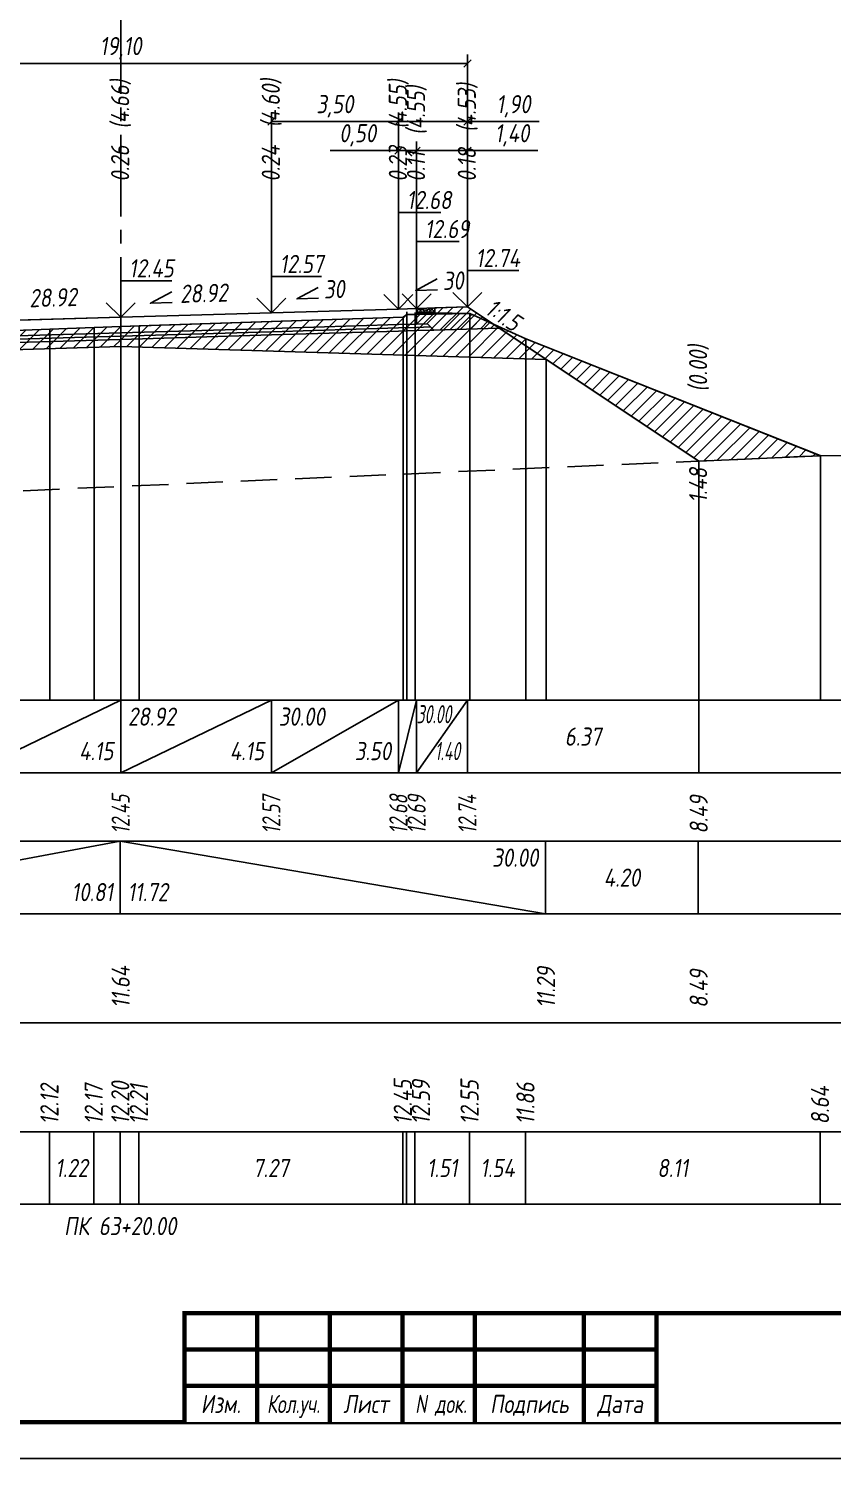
# Model space of a CAD drawing. Extents: x -717 to 1451, y -133302 to 233.
# Drawn here: x 178.5 to 289.2, y -99532.4 to -99335.5 of the extents above; entities that cross this region are included whole.
import ezdxf
from ezdxf.enums import TextEntityAlignment as Align

# ---------------------------------------------------------------- set-up
doc = ezdxf.new("R2010")
doc.units = 0
doc.linetypes.add('осевая2', pattern=[1.125, 0.75, -0.125, 0.125, -0.125])
doc.linetypes.add('штриховая', pattern=[0.75, 0.5, -0.25])
for name, color, linetype in [('Зарамочное оформление', 7, 'Continuous'), ('Интерполированный поперечник', 2, 'Continuous'), ('Код_510', 7, 'Continuous'), ('Код_514', 1, 'Continuous'), ('Код_516', 1, 'Continuous'), ('Контур_0', 7, 'Continuous'), ('Контур_2521', 7, 'Continuous'), ('Контур_2564', 7, 'Continuous'), ('Контур_2660', 7, 'Continuous'), ('Контур_2665', 7, 'Continuous'), ('Контур_400', 7, 'Continuous'), ('Контур_508', 7, 'Continuous'), ('Контур_512', 7, 'Continuous'), ('Контур_513', 7, 'Continuous'), ('Контур_818', 7, 'Continuous'), ('Красный поперечник', 1, 'Continuous'), ('Объём_2501', 7, 'Continuous'), ('Объём_2564', 7, 'Continuous'), ('Объём_2650', 7, 'Continuous'), ('Объём_2660', 7, 'Continuous'), ('Объём_2661', 7, 'Continuous'), ('Объём_2665', 7, 'Continuous'), ('Объём_2666', 7, 'Continuous'), ('Объём_2667', 7, 'Continuous'), ('Объём_2668', 7, 'Continuous'), ('Объём_2669', 7, 'Continuous'), ('Объём_2675', 7, 'Continuous'), ('Ось', 1, 'осевая2'), ('Откосы', 7, 'Continuous'), ('Отметки покрытия', 7, 'Continuous'), ('Подписи поперечников', 7, 'Continuous'), ('Рабочие отметки', 7, 'Continuous'), ('Рабочие отметки доп.', 7, 'Continuous'), ('Таблица', 7, 'Continuous'), ('Уклоны проезжей части', 7, 'Continuous'), ('Черный поперечник', 3, 'Continuous')]:
    doc.layers.add(name, color=color, linetype=linetype)
for name, color, linetype, true_color in [('Контур_2540', 2, 'Continuous', 0xffff00), ('Контур_2560', 2, 'Continuous', 0xffff00), ('Контур_2561', 7, 'Continuous', 0xff8040), ('Контур_2562', 3, 'Continuous', 0x00ff00), ('Контур_2563', 7, 'Continuous', 0xff8000), ('Контур_2570', 7, 'Continuous', 0x80ff00), ('Контур_2736', 4, 'Continuous', 0x00ffff), ('Контур_2737', 4, 'Continuous', 0x00ffff), ('Контур_2738', 4, 'Continuous', 0x00ffff), ('Контур_2739', 4, 'Continuous', 0x00ffff), ('Контур_2741', 4, 'Continuous', 0x00ffff), ('Контур_2742', 4, 'Continuous', 0x00ffff), ('Контур_2743', 4, 'Continuous', 0x00ffff), ('Контур_2744', 7, 'Continuous', 0xa4ffff), ('Контур_2745', 7, 'Continuous', 0xa4ffff), ('Контур_2747', 4, 'Continuous', 0x00ffff), ('Контур_2748', 4, 'Continuous', 0x00ffff), ('Контур_2749', 4, 'Continuous', 0x00ffff), ('Контур_2750', 4, 'Continuous', 0x00ffff), ('Контур_2751', 4, 'Continuous', 0x00ffff), ('Контур_2752', 4, 'Continuous', 0x00ffff), ('Контур_402', 7, 'Continuous', 0xff6464), ('Контур_703', 4, 'Continuous', 0x00ffff), ('Контур_705', 4, 'Continuous', 0x00ffff), ('Контур_707', 4, 'Continuous', 0x00ffff), ('Контур_720', 131, 'Continuous', 0xaaffff), ('Объём_2500', 7, 'Continuous', 0xc0c0c0), ('Объём_2520', 7, 'Continuous', 0x80ffff), ('Объём_2540', 2, 'Continuous', 0xffff00), ('Объём_2560', 2, 'Continuous', 0xffff00), ('Объём_2561', 7, 'Continuous', 0xff8040), ('Объём_2562', 3, 'Continuous', 0x00ff00), ('Объём_2563', 7, 'Continuous', 0xff8000), ('Объём_2580', 3, 'Continuous', 0x00ff00), ('Объём_2600', 7, 'Continuous', 0x808000)]:
    doc.layers.add(name, color=color, linetype=linetype, true_color=true_color)
doc.styles.get("Standard").update_dxf_attribs({"font": 'txt', "height": 2.5})
doc.styles.add('М', font='romand.shx', dxfattribs={"width": 0.8, "oblique": 10, "height": 2.5})
doc.dimstyles.new('ISO-25', dxfattribs={"dimtxt": 2.5, "dimasz": 2.5, "dimexe": 1.25, "dimexo": 0.625, "dimtad": 1, "dimtxsty": 'Standard', "dimcen": 2.5, "dimadec": 0, "dimazin": 0, "dimtfac": 1, "dimtmove": 0, "dimatfit": 3, "dimfxl": 1, "dimarcsym": 0})

# ---------------------------------------------------------------- blocks, each defined once
blk = doc.blocks.new('_Oblique')
at = {"color": 0, "linetype": 'ByBlock', "lineweight": -2}
blk.add_line((-0.5, -0.5), (0.5, 0.5), dxfattribs=at)
blk = doc.blocks.new('*D1986')
at = {"color": 0, "lineweight": -2, "transparency": 16777216}
for p, q in [((231.91, -99373.47), (231.91, -99351.04)), ((231.91, -99352.29), (238.91, -99352.29)), ((238.91, -99373.26), (238.91, -99351.04)), ((238.91, -99352.29), (248.61, -99352.29))]:
    blk.add_line(p, q, dxfattribs=at)
at = {"layer": 'Defpoints', "color": 0, "transparency": 16777216}
for p in [(238.91, -99352.29), (231.91, -99374.09), (238.91, -99373.88)]:
    blk.add_point(p, dxfattribs=at)
at = {"color": 0, "lineweight": -2, "transparency": 16777216, "rotation": 180}
blk.add_blockref('_Oblique', (231.91, -99352.29), dxfattribs=at)
at = {"color": 0, "lineweight": -2, "transparency": 16777216}
blk.add_blockref('_Oblique', (238.91, -99352.29), dxfattribs=at)
at = {"color": 0, "transparency": 16777216, "insert": (245.07, -99350.18), "char_height": 2.5, "width": 8.75, "attachment_point": 5, "style": 'М'}
blk.add_mtext('1,40', dxfattribs=at)
blk = doc.blocks.new('*D1988')
at = {"color": 0, "lineweight": -2, "transparency": 16777216}
for p, q in [((229.41, -99352.29), (220.03, -99352.29)), ((229.41, -99373.54), (229.41, -99351.04)), ((231.91, -99352.29), (229.41, -99352.29)), ((231.91, -99373.47), (231.91, -99351.04))]:
    blk.add_line(p, q, dxfattribs=at)
at = {"layer": 'Defpoints', "color": 0, "transparency": 16777216}
for p in [(231.91, -99352.29), (231.91, -99374.09), (229.41, -99374.17)]:
    blk.add_point(p, dxfattribs=at)
at = {"color": 0, "lineweight": -2, "transparency": 16777216, "rotation": 180}
blk.add_blockref('_Oblique', (229.41, -99352.29), dxfattribs=at)
at = {"color": 0, "lineweight": -2, "transparency": 16777216}
blk.add_blockref('_Oblique', (231.91, -99352.29), dxfattribs=at)
at = {"color": 0, "transparency": 16777216, "insert": (223.8, -99350.18), "char_height": 2.5, "width": 9.1667, "attachment_point": 5, "style": 'М'}
blk.add_mtext('0,50', dxfattribs=at)
blk = doc.blocks.new('*D1990')
at = {"color": 0, "lineweight": -2, "transparency": 16777216}
for p, q in [((211.91, -99374.07), (211.91, -99347.04)), ((229.41, -99348.29), (211.91, -99348.29)), ((229.41, -99373.54), (229.41, -99347.04))]:
    blk.add_line(p, q, dxfattribs=at)
at = {"layer": 'Defpoints', "color": 0, "transparency": 16777216}
for p in [(211.91, -99348.29), (211.91, -99374.69), (229.41, -99374.17)]:
    blk.add_point(p, dxfattribs=at)
at = {"color": 0, "lineweight": -2, "transparency": 16777216, "rotation": 180}
blk.add_blockref('_Oblique', (211.91, -99348.29), dxfattribs=at)
at = {"color": 0, "lineweight": -2, "transparency": 16777216}
blk.add_blockref('_Oblique', (229.41, -99348.29), dxfattribs=at)
at = {"color": 0, "transparency": 16777216, "insert": (220.66, -99346.18), "char_height": 2.5, "width": 9.5833, "attachment_point": 5, "style": 'М'}
blk.add_mtext('3,50', dxfattribs=at)
blk = doc.blocks.new('*D1991')
at = {"color": 0, "lineweight": -2, "transparency": 16777216}
for p, q in [((229.41, -99373.54), (229.41, -99347.04)), ((229.41, -99348.29), (238.91, -99348.29)), ((238.91, -99373.26), (238.91, -99347.04)), ((238.91, -99348.29), (248.8, -99348.29))]:
    blk.add_line(p, q, dxfattribs=at)
at = {"layer": 'Defpoints', "color": 0, "transparency": 16777216}
for p in [(229.41, -99348.29), (238.91, -99373.88), (229.41, -99374.17)]:
    blk.add_point(p, dxfattribs=at)
at = {"color": 0, "lineweight": -2, "transparency": 16777216, "rotation": 180}
blk.add_blockref('_Oblique', (229.41, -99348.29), dxfattribs=at)
at = {"color": 0, "lineweight": -2, "transparency": 16777216}
blk.add_blockref('_Oblique', (238.91, -99348.29), dxfattribs=at)
at = {"color": 0, "transparency": 16777216, "insert": (245.26, -99346.18), "char_height": 2.5, "width": 8.75, "attachment_point": 5, "style": 'М'}
blk.add_mtext('1,90', dxfattribs=at)
blk = doc.blocks.new('*D1993')
at = {"color": 0, "lineweight": -2, "transparency": 16777216}
for p, q in [((143.41, -99376.15), (143.41, -99339.04)), ((143.41, -99340.29), (238.91, -99340.29)), ((238.91, -99373.26), (238.91, -99339.04))]:
    blk.add_line(p, q, dxfattribs=at)
at = {"layer": 'Defpoints', "color": 0, "transparency": 16777216}
for p in [(238.91, -99340.29), (238.91, -99373.88), (143.41, -99376.77)]:
    blk.add_point(p, dxfattribs=at)
at = {"color": 0, "lineweight": -2, "transparency": 16777216, "rotation": 180}
blk.add_blockref('_Oblique', (143.41, -99340.29), dxfattribs=at)
at = {"color": 0, "lineweight": -2, "transparency": 16777216}
blk.add_blockref('_Oblique', (238.91, -99340.29), dxfattribs=at)
at = {"color": 0, "transparency": 16777216, "insert": (191.16, -99338.18), "char_height": 2.5, "width": 10.4167, "attachment_point": 5, "style": 'М'}
blk.add_mtext('19,10', dxfattribs=at)
blk = doc.blocks.new('Штамп')
at = {"linetype": 'Continuous'}
blk.add_wipeout([(199.95, -411.25), (384.95, -411.25), (384.95, -426.25), (199.95, -426.25)], dxfattribs=at).dxf.layer = 'Зарамочное оформление'
at = {"layer": 'Зарамочное оформление', "linetype": 'Continuous', "lineweight": -3, "const_width": 0.6, "flags": 128}
for points in [[(199.95, -426.25), (199.95, -411.25), (384.95, -411.25)], [(209.95, -411.25), (209.95, -426.25)], [(219.95, -411.25), (219.95, -426.25)], [(229.95, -411.25), (229.95, -426.25)], [(239.95, -411.25), (239.95, -426.25)], [(254.95, -411.25), (254.95, -426.25)], [(264.95, -411.25), (264.95, -426.25)], [(374.95, -411.25), (374.95, -426.25)], [(199.95, -416.25), (264.95, -416.25)], [(374.95, -418.25), (384.95, -418.25)], [(199.95, -421.25), (264.95, -421.25)]]:
    blk.add_lwpolyline(points, dxfattribs=at)
at = {"linetype": 'Continuous', "insert": (319.95, -419.17), "char_height": 5, "width": 110, "attachment_point": 5, "style": 'М'}
blk.add_mtext('{\\Q10;\\W0.8;43/23-Р-ЗП2-1}', dxfattribs=at)
at = {"layer": 'Зарамочное оформление', "linetype": 'Continuous', "style": 'М', "oblique": 10}
for s, width, p in [('Лист', 0.8, (379.95, -414.66)), ('Изм.', 0.8, (204.95, -423.75)), ('Кол.уч.', 0.7, (214.95, -423.75)), ('Лист', 0.8, (224.95, -423.75)), ('N док.', 0.7, (235.28, -423.75)), ('Подпись', 0.8, (247.45, -423.75)), ('Дата', 0.8, (259.95, -423.75))]:
    blk.add_text(s, height=2.5, dxfattribs=dict(at, width=width)).set_placement(p, align=Align.MIDDLE_CENTER)
blk = doc.blocks.new('шифр')
blk.add_blockref('Штамп', (0, -99161))

msp = doc.modelspace()

# ---------------------------------------------------------------- hatches: boundary and pattern name
h = msp.add_hatch()
h.set_pattern_fill('ANSI37', color=256, scale=0.1)
h.set_pattern_definition([(45, (230.65967, -99374.35666), (-0.224506, 0.224506), []), (135, (230.65967, -99374.35666), (-0.224506, -0.224506), [])])
h.paths.add_polyline_path([(231.91, -99374.032), (231.91, -99374.785), (234.415, -99374.785), (234.41, -99373.957), (233.152, -99374.282)])
at = {"layer": 'Объём_2563'}
h = msp.add_hatch(dxfattribs=at)
h.set_pattern_fill('ANSI31', color=256, scale=0.3)
h.paths.add_polyline_path([(233.41, -99376.137), (234.283, -99377.01), (243.288, -99376.74), (238.91, -99373.822), (234.41, -99373.957), (234.415, -99374.785), (231.91, -99374.785), (231.91, -99376.182)])
at = {"layer": 'Объём_2600'}
h = msp.add_hatch(dxfattribs=at)
h.set_pattern_fill('ANSI31', color=6, scale=0.4)
h.paths.add_polyline_path([(249.736, -99381.039), (191.16, -99379.282), (191.16, -99376.523), (230.062, -99375.235), (230.562, -99374.86), (231.915, -99374.86), (231.913, -99374.569), (239.259, -99374.724), (246.959, -99378.224), (287.485, -99394.3), (287.485, -99394.322), (270.76, -99395.055)])
h = msp.add_hatch(dxfattribs=at)
h.set_pattern_fill('ANSI31', color=6, scale=0.4)
h.paths.add_polyline_path([(129.844, -99384.771), (138.428, -99378.376), (138.428, -99377.626), (139.103, -99377.636), (144.46, -99377.499), (144.96, -99378.249), (181.402, -99376.879), (187.5, -99376.639), (191.16, -99376.523), (191.16, -99379.282), (137.123, -99380.903), (105, -99402.318), (103.957, -99402.364)])

# ---------------------------------------------------------------- linework, layer by layer
at = {"flags": 128}
msp.add_lwpolyline([(-30.054, -99532.421), (389.946, -99532.421), (389.946, -99235.421), (-30.054, -99235.421)], close=True, dxfattribs=at)
at = {"const_width": 0.6, "flags": 128}
msp.add_lwpolyline([(-10.054, -99527.421), (384.946, -99527.421), (384.946, -99240.421), (-10.054, -99240.421)], close=True, dxfattribs=at)
msp.add_lwpolyline([(231.91, -99374.032), (231.91, -99374.785), (234.415, -99374.785), (234.41, -99373.957), (233.152, -99374.282), (231.91, -99374.032)])
at = {"layer": 'Код_510'}
for p, q in [((181.347, -99497.421), (181.347, -99487.421)), ((187.446, -99497.421), (187.446, -99487.421)), ((191.105, -99497.421), (191.105, -99487.421)), ((193.661, -99497.421), (193.661, -99487.421)), ((230.007, -99497.421), (230.007, -99487.421)), ((230.507, -99497.421), (230.507, -99487.421)), ((231.67, -99497.421), (231.67, -99487.421)), ((239.205, -99497.421), (239.205, -99487.421)), ((246.905, -99497.421), (246.905, -99487.421)), ((287.47, -99497.421), (287.47, -99487.421))]:
    msp.add_line(p, q, dxfattribs=at)
at = {"layer": 'Код_514'}
for p, q in [((170.41, -99438), (191.16, -99428)), ((191.16, -99438), (191.16, -99428)), ((191.16, -99438), (211.91, -99428)), ((211.91, -99438), (211.91, -99428)), ((211.91, -99438), (229.41, -99428)), ((229.41, -99438), (229.41, -99428)), ((229.41, -99438), (231.91, -99428)), ((231.91, -99438), (231.91, -99428)), ((231.91, -99438), (238.91, -99428)), ((238.91, -99438), (238.91, -99428)), ((270.76, -99438), (270.76, -99428))]:
    msp.add_line(p, q, dxfattribs=at)
at = {"layer": 'Код_516'}
for p, q in [((137.069, -99457.421), (191.105, -99447.421)), ((191.105, -99457.421), (191.105, -99447.421)), ((191.105, -99447.421), (249.681, -99457.421)), ((249.681, -99457.421), (249.681, -99447.421)), ((270.705, -99457.421), (270.705, -99447.421))]:
    msp.add_line(p, q, dxfattribs=at)
at = {"layer": 'Контур_0', "flags": 128}
for points in [[(191.16, -99375.232), (211.91, -99374.632), (229.41, -99374.107), (229.41, -99374.107), (229.41, -99374.107), (229.41, -99374.107), (229.41, -99374.107), (229.41, -99374.107), (231.91, -99374.032), (231.91, -99376.182), (229.41, -99376.257), (229.41, -99376.257), (229.41, -99376.257), (229.41, -99376.257), (229.41, -99376.257), (229.41, -99376.257), (211.91, -99376.782), (191.16, -99377.382), (191.16, -99375.232)], [(238.91, -99373.822), (238.91, -99373.822)], [(238.91, -99373.822), (270.76, -99395.055), (270.76, -99395.055), (270.76, -99395.055), (270.76, -99395.055), (270.76, -99395.055), (270.76, -99395.055), (270.76, -99395.055), (270.76, -99395.055), (270.76, -99395.055), (270.76, -99395.055), (270.76, -99395.055), (270.76, -99395.055), (270.76, -99395.055), (270.76, -99395.055), (270.76, -99395.055)], [(238.91, -99373.822), (270.76, -99395.055), (270.76, -99395.055), (270.76, -99395.055), (270.76, -99395.055), (270.76, -99395.055), (270.76, -99395.055), (270.76, -99395.055), (270.76, -99395.055), (270.76, -99395.055), (270.76, -99395.055), (270.76, -99395.055), (270.76, -99395.055), (270.76, -99395.055), (270.76, -99395.055), (270.76, -99395.055), (270.76, -99395.055), (270.76, -99395.055), (270.76, -99395.055), (270.76, -99395.055), (270.76, -99395.055), (270.76, -99395.055), (270.76, -99395.055), (270.76, -99395.055), (270.76, -99395.055), (270.76, -99395.055), (270.76, -99395.055), (270.76, -99395.055), (270.76, -99395.055), (270.76, -99395.055)], [(191.16, -99375.232), (170.41, -99375.832), (152.91, -99376.357), (152.91, -99376.357), (152.91, -99376.357), (152.91, -99376.357), (152.91, -99376.357), (150.41, -99376.432), (150.41, -99378.582), (152.91, -99378.507), (152.91, -99378.507), (152.91, -99378.507), (152.91, -99378.507), (152.91, -99378.507), (152.91, -99378.507), (170.41, -99377.982), (191.16, -99377.382), (191.16, -99375.232)], [(191.16, -99377.382), (170.41, -99377.982), (152.91, -99378.507), (152.91, -99378.507), (152.91, -99378.507), (152.91, -99378.507), (152.91, -99378.507), (152.91, -99378.507), (150.41, -99378.582), (148.91, -99378.627), (147.982, -99379.554), (150.41, -99379.482), (152.91, -99379.407), (152.91, -99379.407), (152.91, -99379.407), (152.91, -99379.407), (152.91, -99379.407), (152.91, -99379.407), (170.41, -99378.882), (191.16, -99378.282), (191.16, -99377.382)], [(191.16, -99377.382), (211.91, -99376.782), (229.41, -99376.257), (229.41, -99376.257), (229.41, -99376.257), (229.41, -99376.257), (229.41, -99376.257), (229.41, -99376.257), (231.91, -99376.182), (233.41, -99376.137), (234.283, -99377.01), (231.91, -99377.082), (229.41, -99377.157), (229.41, -99377.157), (229.41, -99377.157), (229.41, -99377.157), (229.41, -99377.157), (229.41, -99377.157), (211.91, -99377.682), (191.16, -99378.282), (191.16, -99377.382)], [(231.91, -99376.182), (233.41, -99376.137), (234.283, -99377.01), (243.288, -99376.74)]]:
    msp.add_lwpolyline(points, dxfattribs=at)
at = {"layer": 'Контур_2521', "color": 250, "flags": 128}
for points in [[(191.16, -99377.832), (170.41, -99378.432), (152.91, -99378.957), (152.91, -99378.957), (152.91, -99378.957), (152.91, -99378.957), (152.91, -99378.957), (152.91, -99378.957), (150.41, -99379.032), (148.446, -99379.091)], [(191.16, -99377.832), (211.91, -99377.232), (229.41, -99376.707), (229.41, -99376.707), (229.41, -99376.707), (229.41, -99376.707), (229.41, -99376.707), (229.41, -99376.707), (231.91, -99376.632), (233.847, -99376.574)]]:
    msp.add_lwpolyline(points, dxfattribs=at)
at = {"layer": 'Контур_2540', "flags": 128}
for points in [[(191.16, -99379.282), (249.736, -99381.039), (243.288, -99376.74), (234.283, -99377.01), (231.91, -99377.082), (229.41, -99377.157), (211.91, -99377.682), (191.16, -99378.282), (191.16, -99379.282)], [(170.41, -99378.882), (152.91, -99379.407), (150.41, -99379.482), (147.982, -99379.554), (138.729, -99379.832), (137.123, -99380.903), (191.16, -99379.282), (191.16, -99378.282), (170.41, -99378.882)]]:
    msp.add_lwpolyline(points, dxfattribs=at)
at = {"layer": 'Контур_2560', "flags": 128}
msp.add_lwpolyline([(231.91, -99374.032), (238.91, -99373.822), (238.91, -99373.822), (238.91, -99373.822)], dxfattribs=at)
at = {"layer": 'Контур_2561', "flags": 128}
msp.add_lwpolyline([(231.91, -99374.032), (231.91, -99374.032), (238.91, -99373.822), (238.91, -99373.822), (231.91, -99374.032)], dxfattribs=at)
at = {"layer": 'Контур_2562', "flags": 128}
msp.add_lwpolyline([(238.91, -99373.822), (238.91, -99373.822), (238.91, -99373.822), (238.91, -99373.822), (238.91, -99373.822)], dxfattribs=at)
at = {"layer": 'Контур_2563', "flags": 128}
msp.add_lwpolyline([(233.41, -99376.137), (234.283, -99377.01), (243.288, -99376.74), (238.91, -99373.822), (231.91, -99374.032), (231.91, -99376.182), (233.41, -99376.137)], dxfattribs=at)
at = {"layer": 'Контур_2564', "flags": 128}
msp.add_lwpolyline([(231.91, -99374.032), (238.91, -99373.822)], dxfattribs=at)
at = {"layer": 'Контур_2570', "flags": 128}
msp.add_lwpolyline([(80, -99408.75), (85.397, -99405.076), (98.669, -99403.37), (102.797, -99403.152), (102.797, -99403.152), (129.844, -99384.771), (138.428, -99378.376), (138.428, -99377.626), (139.103, -99377.636), (144.46, -99377.499), (144.96, -99378.249), (181.402, -99376.879), (187.5, -99376.639), (191.16, -99376.523), (193.715, -99376.442), (230.062, -99375.235), (230.562, -99374.86), (231.915, -99374.86), (239.259, -99374.724), (246.959, -99378.224), (287.524, -99394.316), (295.76, -99394.296)], dxfattribs=at)
at = {"layer": 'Контур_2660', "flags": 128}
for points in [[(137.123, -99380.903), (191.16, -99379.282)], [(191.16, -99379.282), (249.736, -99381.039)]]:
    msp.add_lwpolyline(points, dxfattribs=at)
at = {"layer": 'Контур_2665', "flags": 128}
msp.add_lwpolyline([(238.91, -99373.822), (238.91, -99373.822)], dxfattribs=at)
at = {"layer": 'Контур_2736', "flags": 128}
msp.add_lwpolyline([(238.91, -99373.822), (270.76, -99395.055)], dxfattribs=at)
at = {"layer": 'Контур_2737', "flags": 128}
msp.add_lwpolyline([(270.76, -99395.055), (270.76, -99395.055)], dxfattribs=at)
at = {"layer": 'Контур_2738', "flags": 128}
msp.add_lwpolyline([(270.76, -99395.055), (270.76, -99395.055)], dxfattribs=at)
at = {"layer": 'Контур_2739', "flags": 128}
msp.add_lwpolyline([(270.76, -99395.055), (270.76, -99395.055)], dxfattribs=at)
at = {"layer": 'Контур_2741', "flags": 128}
msp.add_lwpolyline([(270.76, -99395.055), (270.76, -99395.055)], dxfattribs=at)
at = {"layer": 'Контур_2742', "flags": 128}
msp.add_lwpolyline([(270.76, -99395.055), (270.76, -99395.055)], dxfattribs=at)
at = {"layer": 'Контур_2743', "flags": 128}
msp.add_lwpolyline([(270.76, -99395.055), (270.76, -99395.055)], dxfattribs=at)
at = {"layer": 'Контур_2744', "flags": 128}
msp.add_lwpolyline([(270.76, -99395.055), (270.76, -99395.055)], dxfattribs=at)
msp.add_lwpolyline([(270.76, -99395.055), (270.76, -99395.055)], dxfattribs=at)
msp.add_lwpolyline([(270.76, -99395.055), (270.76, -99395.055)], dxfattribs=at)
msp.add_lwpolyline([(270.76, -99395.055), (270.76, -99395.055)], dxfattribs=at)
msp.add_lwpolyline([(270.76, -99395.055), (270.76, -99395.055)], dxfattribs=at)
msp.add_lwpolyline([(270.76, -99395.055), (270.76, -99395.055)], dxfattribs=at)
at = {"layer": 'Контур_2745', "flags": 128}
msp.add_lwpolyline([(270.76, -99395.055), (270.76, -99395.055)], dxfattribs=at)
msp.add_lwpolyline([(270.76, -99395.055), (270.76, -99395.055)], dxfattribs=at)
msp.add_lwpolyline([(270.76, -99395.055), (270.76, -99395.055)], dxfattribs=at)
msp.add_lwpolyline([(270.76, -99395.055), (270.76, -99395.055)], dxfattribs=at)
msp.add_lwpolyline([(270.76, -99395.055), (270.76, -99395.055)], dxfattribs=at)
msp.add_lwpolyline([(270.76, -99395.055), (270.76, -99395.055)], dxfattribs=at)
at = {"layer": 'Контур_2747', "flags": 128}
msp.add_lwpolyline([(270.76, -99395.055), (270.76, -99395.055)], dxfattribs=at)
at = {"layer": 'Контур_2748', "flags": 128}
msp.add_lwpolyline([(270.76, -99395.055), (270.76, -99395.055)], dxfattribs=at)
at = {"layer": 'Контур_2749', "flags": 128}
msp.add_lwpolyline([(270.76, -99395.055), (270.76, -99395.055)], dxfattribs=at)
at = {"layer": 'Контур_2750', "flags": 128}
msp.add_lwpolyline([(270.76, -99395.055), (270.76, -99395.055)], dxfattribs=at)
at = {"layer": 'Контур_2751', "flags": 128}
msp.add_lwpolyline([(270.76, -99395.055), (270.76, -99395.055)], dxfattribs=at)
at = {"layer": 'Контур_2752', "flags": 128}
msp.add_lwpolyline([(270.76, -99395.055), (270.76, -99395.055)], dxfattribs=at)
at = {"layer": 'Контур_400', "flags": 128}
for points in [[(191.16, -99375.232), (211.91, -99374.632), (229.41, -99374.107), (229.41, -99374.107), (229.41, -99374.107), (229.41, -99374.107), (229.41, -99374.107), (229.41, -99374.107), (231.91, -99374.032)], [(150.41, -99376.432), (152.91, -99376.357), (152.91, -99376.357), (152.91, -99376.357), (152.91, -99376.357), (152.91, -99376.357), (152.91, -99376.357), (170.41, -99375.832), (191.16, -99375.232)]]:
    msp.add_lwpolyline(points, dxfattribs=at)
at = {"layer": 'Контур_402', "flags": 128}
msp.add_lwpolyline([(137.123, -99380.903), (191.16, -99379.282), (249.736, -99381.039)], dxfattribs=at)
at = {"layer": 'Контур_508', "flags": 128}
msp.add_lwpolyline([(105, -99402.318), (137.123, -99380.903), (191.16, -99379.282), (249.736, -99381.039), (270.76, -99395.055)], dxfattribs=at)
at = {"layer": 'Контур_512', "flags": 128}
msp.add_lwpolyline([(105, -99402.318), (137.123, -99380.903), (191.16, -99379.282), (249.736, -99381.039), (270.76, -99395.055)], dxfattribs=at)
at = {"layer": 'Контур_513', "flags": 128}
msp.add_lwpolyline([(105, -99402.318), (137.123, -99380.903), (191.16, -99379.282), (249.736, -99381.039), (270.76, -99395.055)], dxfattribs=at)
at = {"layer": 'Контур_703', "flags": 128}
for points in [[(238.91, -99373.822), (270.76, -99395.055)], [(270.76, -99395.055), (270.76, -99395.055)]]:
    msp.add_lwpolyline(points, dxfattribs=at)
at = {"layer": 'Контур_705', "flags": 128}
msp.add_lwpolyline([(270.76, -99395.055), (270.76, -99395.055)], dxfattribs=at)
at = {"layer": 'Контур_707', "flags": 128}
msp.add_lwpolyline([(270.76, -99395.055), (270.76, -99395.055)], dxfattribs=at)
at = {"layer": 'Контур_720', "flags": 128}
msp.add_lwpolyline([(270.76, -99395.055), (270.76, -99395.055)], dxfattribs=at)
at = {"layer": 'Контур_818', "flags": 128}
msp.add_lwpolyline([(105, -99401.655), (129.844, -99384.771), (138.428, -99378.376), (138.428, -99377.626), (139.103, -99377.636), (144.46, -99377.499), (144.96, -99378.249), (181.402, -99376.879), (187.5, -99376.639), (191.16, -99376.523), (193.715, -99376.442), (230.062, -99375.235), (230.562, -99374.86), (231.915, -99374.86), (239.259, -99374.724), (246.959, -99378.224), (270.76, -99387.665)], dxfattribs=at)
at = {"layer": 'Красный поперечник'}
for p, q in [((211.91, -99374.632), (229.41, -99374.107)), ((229.41, -99374.107), (231.91, -99374.032)), ((231.91, -99374.032), (238.91, -99373.822)), ((238.91, -99373.822), (270.76, -99395.055)), ((170.41, -99375.832), (191.16, -99375.232)), ((191.16, -99375.232), (211.91, -99374.632)), ((191.16, -99379.282), (191.16, -99428)), ((249.736, -99381.039), (249.736, -99428)), ((270.76, -99395.055), (270.76, -99428))]:
    msp.add_line(p, q, dxfattribs=at)
at = {"layer": 'Объём_2500', "flags": 128}
for points in [[(191.16, -99375.232), (211.91, -99374.632), (229.41, -99374.107), (229.41, -99374.107), (229.41, -99374.107), (229.41, -99374.107), (229.41, -99374.107), (229.41, -99374.107), (231.91, -99374.032), (231.91, -99376.182), (229.41, -99376.257), (229.41, -99376.257), (229.41, -99376.257), (229.41, -99376.257), (229.41, -99376.257), (229.41, -99376.257), (211.91, -99376.782), (191.16, -99377.382), (191.16, -99375.232)], [(191.16, -99375.232), (170.41, -99375.832), (152.91, -99376.357), (152.91, -99376.357), (152.91, -99376.357), (152.91, -99376.357), (152.91, -99376.357), (150.41, -99376.432), (150.41, -99378.582), (152.91, -99378.507), (152.91, -99378.507), (152.91, -99378.507), (152.91, -99378.507), (152.91, -99378.507), (152.91, -99378.507), (170.41, -99377.982), (191.16, -99377.382), (191.16, -99375.232)]]:
    msp.add_lwpolyline(points, dxfattribs=at)
at = {"layer": 'Объём_2501', "flags": 128}
for points in [[(191.16, -99375.232), (211.91, -99374.632), (229.41, -99374.107), (229.41, -99374.107), (229.41, -99374.107), (229.41, -99374.107), (229.41, -99374.107), (229.41, -99374.107), (231.91, -99374.032)], [(150.41, -99376.432), (152.91, -99376.357), (152.91, -99376.357), (152.91, -99376.357), (152.91, -99376.357), (152.91, -99376.357), (152.91, -99376.357), (170.41, -99375.832), (191.16, -99375.232)]]:
    msp.add_lwpolyline(points, dxfattribs=at)
at = {"layer": 'Объём_2520', "color": 250, "flags": 128}
for points in [[(191.16, -99377.382), (170.41, -99377.982), (152.91, -99378.507), (152.91, -99378.507), (152.91, -99378.507), (152.91, -99378.507), (152.91, -99378.507), (152.91, -99378.507), (150.41, -99378.582), (148.91, -99378.627), (147.982, -99379.554), (150.41, -99379.482), (152.91, -99379.407), (152.91, -99379.407), (152.91, -99379.407), (152.91, -99379.407), (152.91, -99379.407), (152.91, -99379.407), (170.41, -99378.882), (191.16, -99378.282), (191.16, -99377.382)], [(191.16, -99377.382), (211.91, -99376.782), (229.41, -99376.257), (229.41, -99376.257), (229.41, -99376.257), (229.41, -99376.257), (229.41, -99376.257), (229.41, -99376.257), (231.91, -99376.182), (233.41, -99376.137), (234.283, -99377.01), (231.91, -99377.082), (229.41, -99377.157), (229.41, -99377.157), (229.41, -99377.157), (229.41, -99377.157), (229.41, -99377.157), (229.41, -99377.157), (211.91, -99377.682), (191.16, -99378.282), (191.16, -99377.382)]]:
    msp.add_lwpolyline(points, dxfattribs=at)
at = {"layer": 'Объём_2540', "flags": 128}
for points in [[(191.16, -99379.282), (249.736, -99381.039), (243.288, -99376.74), (234.283, -99377.01), (231.91, -99377.082), (229.41, -99377.157), (211.91, -99377.682), (191.16, -99378.282), (191.16, -99379.282)], [(170.41, -99378.882), (152.91, -99379.407), (150.41, -99379.482), (147.982, -99379.554), (138.729, -99379.832), (137.123, -99380.903), (191.16, -99379.282), (191.16, -99378.282), (170.41, -99378.882)]]:
    msp.add_lwpolyline(points, dxfattribs=at)
at = {"layer": 'Объём_2560', "flags": 128}
msp.add_lwpolyline([(231.91, -99374.032), (238.91, -99373.822), (238.91, -99373.822), (238.91, -99373.822)], dxfattribs=at)
at = {"layer": 'Объём_2561', "flags": 128}
msp.add_lwpolyline([(231.91, -99374.032), (231.91, -99374.032), (238.91, -99373.822), (238.91, -99373.822), (231.91, -99374.032)], dxfattribs=at)
at = {"layer": 'Объём_2562', "flags": 128}
msp.add_lwpolyline([(238.91, -99373.822), (238.91, -99373.822), (238.91, -99373.822), (238.91, -99373.822), (238.91, -99373.822)], dxfattribs=at)
at = {"layer": 'Объём_2563', "color": 250, "flags": 128}
msp.add_lwpolyline([(233.41, -99376.137), (234.283, -99377.01), (243.288, -99376.74), (238.91, -99373.822), (234.41, -99373.957), (234.415, -99374.785), (231.91, -99374.785), (231.91, -99376.182), (233.41, -99376.137)], dxfattribs=at)
at = {"layer": 'Объём_2564', "flags": 128}
msp.add_lwpolyline([(231.91, -99374.032), (238.91, -99373.822)], dxfattribs=at)
at = {"layer": 'Объём_2580', "flags": 128}
msp.add_lwpolyline([(238.91, -99373.822), (238.91, -99373.822)], dxfattribs=at)
at = {"layer": 'Объём_2650', "color": 6, "flags": 128}
for points in [[(249.736, -99381.039), (191.16, -99379.282), (191.16, -99376.523), (230.062, -99375.235), (230.562, -99374.86), (231.915, -99374.86), (231.913, -99374.569), (239.259, -99374.724), (246.959, -99378.224), (287.485, -99394.3), (287.485, -99394.322), (270.76, -99395.055), (249.736, -99381.039), (249.736, -99381.039)], [(129.844, -99384.771), (138.428, -99378.376), (138.428, -99377.626), (139.103, -99377.636), (144.46, -99377.499), (144.96, -99378.249), (181.402, -99376.879), (187.5, -99376.639), (191.16, -99376.523), (191.16, -99379.282), (137.123, -99380.903), (105, -99402.318), (103.957, -99402.364), (129.844, -99384.771), (129.844, -99384.771)]]:
    msp.add_lwpolyline(points, dxfattribs=at)
at = {"layer": 'Объём_2660', "flags": 128}
for points in [[(137.123, -99380.903), (191.16, -99379.282)], [(191.16, -99379.282), (249.736, -99381.039)]]:
    msp.add_lwpolyline(points, dxfattribs=at)
at = {"layer": 'Объём_2661', "flags": 128}
msp.add_lwpolyline([(238.91, -99373.822), (270.76, -99395.055)], dxfattribs=at)
at = {"layer": 'Объём_2665', "flags": 128}
msp.add_lwpolyline([(238.91, -99373.822), (238.91, -99373.822)], dxfattribs=at)
at = {"layer": 'Объём_2666', "flags": 128}
msp.add_lwpolyline([(238.91, -99373.822), (270.76, -99395.055)], dxfattribs=at)
at = {"layer": 'Объём_2667', "flags": 128}
msp.add_lwpolyline([(270.76, -99395.055), (270.76, -99395.055)], dxfattribs=at)
msp.add_lwpolyline([(270.76, -99395.055), (270.76, -99395.055)], dxfattribs=at)
at = {"layer": 'Объём_2668', "flags": 128}
msp.add_lwpolyline([(270.76, -99395.055), (270.76, -99395.055)], dxfattribs=at)
msp.add_lwpolyline([(270.76, -99395.055), (270.76, -99395.055)], dxfattribs=at)
at = {"layer": 'Объём_2669', "flags": 128}
msp.add_lwpolyline([(270.76, -99395.055), (270.76, -99395.055)], dxfattribs=at)
msp.add_lwpolyline([(270.76, -99395.055), (270.76, -99395.055)], dxfattribs=at)
at = {"layer": 'Объём_2675', "flags": 128}
msp.add_lwpolyline([(270.76, -99395.055), (270.76, -99395.055)], dxfattribs=at)
msp.add_lwpolyline([(270.76, -99395.055), (270.76, -99395.055)], dxfattribs=at)
msp.add_lwpolyline([(270.76, -99395.055), (270.76, -99395.055)], dxfattribs=at)
msp.add_lwpolyline([(270.76, -99395.055), (270.76, -99395.055)], dxfattribs=at)
msp.add_lwpolyline([(270.76, -99395.055), (270.76, -99395.055)], dxfattribs=at)
msp.add_lwpolyline([(270.76, -99395.055), (270.76, -99395.055)], dxfattribs=at)
msp.add_lwpolyline([(270.76, -99395.055), (270.76, -99395.055)], dxfattribs=at)
msp.add_lwpolyline([(270.76, -99395.055), (270.76, -99395.055)], dxfattribs=at)
msp.add_lwpolyline([(270.76, -99395.055), (270.76, -99395.055)], dxfattribs=at)
msp.add_lwpolyline([(270.76, -99395.055), (270.76, -99395.055)], dxfattribs=at)
msp.add_lwpolyline([(270.76, -99395.055), (270.76, -99395.055)], dxfattribs=at)
msp.add_lwpolyline([(270.76, -99395.055), (270.76, -99395.055)], dxfattribs=at)
at = {"layer": 'Ось', "ltscale": 15}
msp.add_line((191.16, -99411.971), (191.16, -99334.203), dxfattribs=at)
at = {"layer": 'Откосы', "color": 1, "flags": 128}
for points in [[(234.803, -99371.457), (231.805, -99371.547), (234.758, -99369.958)], [(198.251, -99373.216), (195.252, -99373.303), (198.208, -99371.717)], [(218.424, -99372.626), (215.426, -99372.716), (218.379, -99371.127)]]:
    msp.add_lwpolyline(points, dxfattribs=at)
at = {"layer": 'Отметки покрытия', "color": 1}
for p, q in [((229.41, -99374.107), (229.41, -99360.822)), ((229.41, -99360.822), (235.26, -99360.822)), ((231.91, -99374.032), (231.91, -99364.822)), ((231.91, -99364.822), (237.76, -99364.822)), ((211.91, -99374.632), (211.91, -99369.632)), ((211.91, -99369.632), (218.81, -99369.632)), ((238.91, -99373.822), (238.91, -99368.822)), ((238.91, -99368.822), (246.01, -99368.822)), ((191.16, -99375.232), (191.16, -99370.232)), ((191.16, -99370.232), (198.21, -99370.232)), ((229.41, -99374.107), (227.41, -99372.107)), ((229.41, -99374.107), (231.41, -99372.107)), ((231.91, -99374.032), (229.91, -99372.032)), ((231.91, -99374.032), (233.91, -99372.032)), ((238.91, -99373.822), (236.91, -99371.822)), ((238.91, -99373.822), (240.91, -99371.822)), ((191.16, -99375.232), (189.16, -99373.232)), ((191.16, -99375.232), (193.16, -99373.232)), ((211.91, -99374.632), (209.91, -99372.632)), ((211.91, -99374.632), (213.91, -99372.632))]:
    msp.add_line(p, q, dxfattribs=at)
at = {"layer": 'Таблица'}
for p, q in [((80, -99428), (295.76, -99428)), ((80, -99438), (295.76, -99438)), ((80, -99447.421), (295.76, -99447.421)), ((79.946, -99457.421), (295.705, -99457.421)), ((79.946, -99472.421), (295.705, -99472.421)), ((79.946, -99487.421), (295.705, -99487.421)), ((79.946, -99497.421), (295.705, -99497.421))]:
    msp.add_line(p, q, dxfattribs=at)
at = {"layer": 'Черный поперечник', "color": 7}
for p, q in [((230.062, -99375.235), (230.062, -99428)), ((230.562, -99374.485), (230.562, -99428)), ((231.724, -99374.565), (231.724, -99428)), ((239.259, -99374.724), (239.259, -99428)), ((181.402, -99376.879), (181.402, -99428)), ((187.5, -99376.639), (187.5, -99428)), ((191.16, -99376.523), (191.16, -99428)), ((193.715, -99376.442), (193.715, -99428)), ((246.959, -99378.224), (246.959, -99428)), ((287.524, -99394.316), (287.524, -99428))]:
    msp.add_line(p, q, dxfattribs=at)
at = {"layer": 'Черный поперечник', "flags": 128}
msp.add_lwpolyline([(80, -99408), (85.397, -99404.326), (98.669, -99402.62), (102.797, -99402.402), (129.844, -99384.021), (138.428, -99377.626), (139.103, -99377.636), (144.46, -99377.499), (144.96, -99378.249), (181.402, -99376.879), (187.5, -99376.639), (191.16, -99376.523), (193.715, -99376.442), (230.062, -99375.235), (230.562, -99374.86), (231.915, -99374.86), (239.259, -99374.724), (246.959, -99378.224), (287.524, -99394.316), (295.76, -99394.296)], dxfattribs=at)

# ---------------------------------------------------------------- texts
at = {"layer": 'Код_510', "style": 'М', "oblique": 10, "width": 0.8}
for s, p in [('12.20', (191.105, -99486.421)), ('12.45', (230.007, -99486.421)), ('12.59', (232.507, -99486.421)), ('12.55', (239.205, -99486.421)), ('12.12', (181.347, -99486.421)), ('12.17', (187.446, -99486.421)), ('12.21', (193.661, -99486.421)), ('11.86', (246.905, -99486.421)), ('8.64', (287.47, -99486.421))]:
    msp.add_text(s, height=2.5, rotation=90, dxfattribs=at).set_placement(p, align=Align.MIDDLE_LEFT)
for s, p in [('1.22', (184.397, -99492.421)), ('7.27', (211.834, -99492.421)), ('1.51', (235.437, -99492.421)), ('1.54', (243.055, -99492.421)), ('8.11', (267.187, -99492.421))]:
    msp.add_text(s, height=2.5, dxfattribs=at).set_placement(p, align=Align.MIDDLE_CENTER)
at = {"layer": 'Код_514', "style": 'М', "oblique": 10}
for s, width, p in [('28.92', 0.8, (192.16, -99429)), ('30.00', 0.8, (212.91, -99429)), ('30.00', 0.6, (231.913, -99428.668))]:
    msp.add_text(s, height=2.5, dxfattribs=dict(at, width=width)).set_placement(p, align=Align.TOP_LEFT)
at = {"layer": 'Код_514', "style": 'М', "oblique": 10, "width": 0.8}
msp.add_text('6.37', height=2.5, dxfattribs=at).set_placement((254.835, -99433), align=Align.MIDDLE_CENTER)
at = {"layer": 'Код_514', "style": 'М', "oblique": 10}
for s, width, p in [('4.15', 0.8, (190.16, -99437)), ('4.15', 0.8, (210.91, -99437)), ('3.50', 0.8, (228.41, -99437)), ('1.40', 0.6, (237.91, -99437))]:
    msp.add_text(s, height=2.5, dxfattribs=dict(at, width=width)).set_placement(p, align=Align.BOTTOM_RIGHT)
for s, width, p in [('12.45', 0.7, (191.16, -99446.382)), ('12.57', 0.7, (211.91, -99446.382)), ('12.68', 0.7, (229.41, -99446.382)), ('12.69', 0.7, (231.91, -99446.382)), ('12.74', 0.7, (238.91, -99446.382)), ('8.49', 0.8, (270.76, -99446.382))]:
    msp.add_text(s, height=2.5, rotation=90, dxfattribs=dict(at, width=width)).set_placement(p, align=Align.MIDDLE_LEFT)
at = {"layer": 'Код_516', "style": 'М', "oblique": 10, "width": 0.8}
msp.add_text('30.00', height=2.5, dxfattribs=at).set_placement((248.681, -99448.421), align=Align.TOP_RIGHT)
msp.add_text('4.20', height=2.5, dxfattribs=at).set_placement((260.193, -99452.421), align=Align.MIDDLE_CENTER)
msp.add_text('10.81', height=2.5, dxfattribs=at).set_placement((190.105, -99456.421), align=Align.BOTTOM_RIGHT)
msp.add_text('11.72', height=2.5, dxfattribs=at).set_placement((192.105, -99456.421), align=Align.BOTTOM_LEFT)
for s, p in [('11.64', (191.16, -99470.371)), ('11.29', (249.736, -99470.371)), ('8.49', (270.76, -99470.371))]:
    msp.add_text(s, height=2.5, rotation=90, dxfattribs=at).set_placement(p, align=Align.MIDDLE_LEFT)
at = {"layer": 'Отметки покрытия', "color": 1, "style": 'М', "oblique": 10, "width": 0.8}
for s, p in [('12.68', (230.551, -99361.09)), ('12.69', (233.051, -99365.09)), ('12.74', (240.051, -99369.09)), ('12.45', (192.301, -99370.5)), ('12.57', (213.051, -99369.9))]:
    msp.add_text(s, height=2.5, dxfattribs=at).set_placement(p, align=Align.BOTTOM_LEFT)
at = {"layer": 'Подписи поперечников', "style": 'М', "oblique": 10, "width": 0.8}
msp.add_text('ПК 63+20.00', height=2.5, dxfattribs=at).set_placement((191.105, -99502.421), align=Align.BOTTOM_CENTER)
at = {"layer": 'Рабочие отметки', "color": 1, "style": 'М', "oblique": 10, "width": 0.8}
for s, p in [('0.26', (191.082, -99356.572)), ('0.24', (211.832, -99356.572)), ('0.23', (229.332, -99356.572)), ('0.11', (231.832, -99356.572)), ('0.18', (238.832, -99356.572))]:
    msp.add_text(s, height=2.5, rotation=90, dxfattribs=at).set_placement(p, align=Align.MIDDLE_LEFT)
msp.add_text('1.48', height=2.5, rotation=90, dxfattribs=at).set_placement((270.681, -99395.986), align=Align.MIDDLE_RIGHT)
at = {"layer": 'Рабочие отметки доп.', "color": 1, "style": 'М', "oblique": 10, "width": 0.8}
for s, p in [('(4.66)', (191.082, -99349.272)), ('(4.60)', (211.832, -99349.072)), ('(4.55)', (229.332, -99349.272)), ('(4.55)', (231.832, -99350.122)), ('(4.53)', (238.832, -99349.722)), ('(0.00)', (270.681, -99385.486))]:
    msp.add_text(s, height=2.5, rotation=90, dxfattribs=at).set_placement(p, align=Align.MIDDLE_LEFT)
at = {"layer": 'Уклоны проезжей части', "color": 1, "style": 'М', "oblique": 10, "width": 0.8}
for s, rotation, p in [('30', 1.71836, (220.63, -99373.37)), ('30', 1.71836, (237.009, -99372.201)), ('28.92', 1.65628, (181.912, -99374.532)), ('28.92', 1.65628, (202.662, -99373.932)), ('1:1.5', 326.30994, (242.765, -99376.618))]:
    msp.add_text(s, height=2.5, rotation=rotation, dxfattribs=at).set_placement(p, align=Align.BOTTOM_CENTER)

# ---------------------------------------------------------------- dimensions: what is measured, and where the dimension line sits
at = {"color": 5}
dim = msp.add_linear_dim(base=(238.91, -99340.294), p1=(143.41, -99376.774), p2=(238.91, -99373.884), angle=180, dimstyle='ISO-25', override={"dimasz": 1, "dimlfac": 0.2, "dimzin": 0, "dimtxsty": 'М', "dimblk1": 'Oblique', "dimblk2": 'Oblique', "dimsah": 1}, dxfattribs=at)
dim.commit()
dim.dimension.update_dxf_attribs({"geometry": '*D1993', "text_midpoint": (191.16, -99338.181)})
dim = msp.add_linear_dim(base=(211.91, -99348.294), p1=(229.41, -99374.169), p2=(211.91, -99374.694), dimstyle='ISO-25', override={"dimasz": 1, "dimlfac": 0.2, "dimzin": 0, "dimtxsty": 'М', "dimblk1": 'Oblique', "dimblk2": 'Oblique', "dimsah": 1}, dxfattribs=at)
dim.commit()
dim.dimension.update_dxf_attribs({"geometry": '*D1990', "text_midpoint": (220.66, -99346.181)})
dim = msp.add_linear_dim(base=(229.41, -99348.294), p1=(238.91, -99373.884), p2=(229.41, -99374.169), dimstyle='ISO-25', override={"dimasz": 1, "dimlfac": 0.2, "dimzin": 0, "dimtxsty": 'М', "dimblk1": 'Oblique', "dimblk2": 'Oblique', "dimsah": 1}, dxfattribs=at)
dim.commit()
dim.dimension.update_dxf_attribs({"geometry": '*D1991', "text_midpoint": (245.263, -99348.294), "dimtype": 160})
for base, p1, p2, picture, middle in [((231.91, -99352.294), (229.41, -99374.169), (231.91, -99374.094), '*D1988', (223.796, -99352.294)), ((238.91, -99352.294), (231.91, -99374.094), (238.91, -99373.884), '*D1986', (245.071, -99352.294))]:
    dim = msp.add_linear_dim(base=base, p1=p1, p2=p2, angle=180, dimstyle='ISO-25', override={"dimasz": 1, "dimlfac": 0.2, "dimzin": 0, "dimtxsty": 'М', "dimblk1": 'Oblique', "dimblk2": 'Oblique', "dimsah": 1}, dxfattribs=at)
    dim.commit()
    dim.dimension.update_dxf_attribs({"geometry": picture, "text_midpoint": middle, "dimtype": 160})

# ---------------------------------------------------------------- next in the draw order: block references
msp.add_blockref('шифр', (0, 59.829))

# ---------------------------------------------------------------- next in the draw order: linework, layer by layer
at = {"layer": 'Интерполированный поперечник', "linetype": 'штриховая', "ltscale": 10, "flags": 128}
msp.add_lwpolyline([(102.817, -99402.414), (287.485, -99394.322)], dxfattribs=at)

doc.saveas('drawing.dxf')
